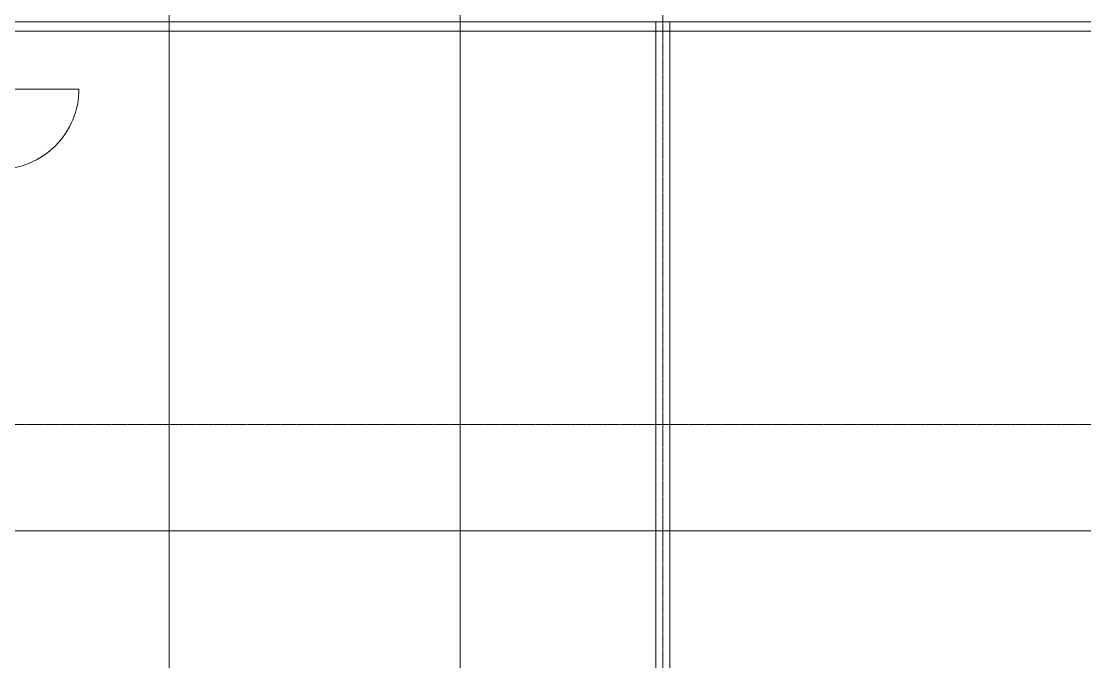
# Model space of a CAD drawing. Header units: inches. Extents: x 21035 to 27089, y -23277 to -20247.
# Drawn here: x 22810.7 to 23266.8, y -22644.8 to -22370.1 of the extents above; entities that cross this region are included whole.
import ezdxf

# ---------------------------------------------------------------- set-up
doc = ezdxf.new("R2010")
doc.units = ezdxf.units.IN
doc.header["$MEASUREMENT"] = 0
doc.linetypes.add('Grid Line 1_2_', pattern=[0.875, 0.5, -0.125, 0.125, -0.125])
for name, color, linetype, lineweight in [('A-DOOR', 31, 'Continuous', 13), ('G-ANNO-SYMB', 111, 'Continuous', 9), ('I-WALL', 2, 'Continuous', 13), ('S-BEAM', 12, 'Continuous', 13), ('S-GRID', 1, 'Continuous', 9)]:
    doc.layers.add(name, color=color, linetype=linetype, lineweight=lineweight)

# ---------------------------------------------------------------- blocks, each defined once
blk = doc.blocks.new('W-Wide Flange - 1_-3_ deep-1401279-RCP - First Floor')
at = {"layer": 'S-BEAM', "color": 8, "lineweight": 9}
for p, q in [((23082.89, -22777.93), (23082.89, -22370.3)), ((23088.89, -22777.93), (23088.89, -22370.3)), ((23082.89, -22777.99), (23082.89, -22777.93)), ((23082.89, -22777.93), (23088.89, -22777.93)), ((23084.63, -22777.99), (23082.89, -22777.99)), ((23082.89, -22778.5), (23082.89, -22777.99)), ((23082.89, -22778.55), (23082.89, -22778.5)), ((23082.89, -22778.5), (23084.63, -22778.5)), ((23085.52, -22778.46), (23085.52, -22778.02)), ((23086.27, -22778.02), (23086.27, -22778.46)), ((23088.89, -22777.99), (23087.16, -22777.99)), ((23087.16, -22778.5), (23088.89, -22778.5)), ((23088.89, -22777.93), (23088.89, -22777.99)), ((23088.89, -22778.5), (23088.89, -22777.99)), ((23088.89, -22778.5), (23088.89, -22778.55))]:
    blk.add_line(p, q, dxfattribs=at)
for centre, start_param, end_param in [((23084.63, -22778.02), 0, 1.570796), ((23084.63, -22778.46), 4.712389, 6.283185), ((23087.16, -22778.02), 1.570796, 3.141593), ((23087.16, -22778.46), 3.141593, 4.712389)]:
    blk.add_ellipse(centre, major_axis=(0.89, 0), ratio=0.041631, start_param=start_param, end_param=end_param, dxfattribs=at)
blk = doc.blocks.new('Door_Single_Storefront - one-1371409-RCP - First Floor')
at = {"layer": 'A-DOOR', "color": 8, "lineweight": 9}
blk.add_line((-17.21875, 34.4375), (-17.21875, 0), dxfattribs=at)
blk.add_arc((-17.21875, 0), 34.4375, 360, 90, dxfattribs=at)

msp = doc.modelspace()

# ---------------------------------------------------------------- linework, layer by layer
at = {"layer": 'G-ANNO-SYMB'}
for p, q in [((22874.1556, -20363.1008), (22874.1556, -23159.65)), ((22998.9634, -20606.816), (22998.9634, -23159.65)), ((26413.1595, -22374.357), (21954.6516, -22374.357)), ((26409.5272, -22588.6303), (21852.5325, -22588.6303))]:
    msp.add_line(p, q, dxfattribs=at)
at = {"layer": 'I-WALL', "color": 8, "lineweight": 9}
msp.add_line((22804.0152, -22370.3028), (24629.8902, -22370.3028), dxfattribs=at)
at = {"layer": 'S-GRID', "linetype": 'Grid Line 1_2_'}
for p, q in [((23085.8902, -23227.3711), (23085.8902, -20361.6008)), ((23085.8902, -23227.3711), (23085.8902, -20361.6008)), ((26557.3237, -22543.0528), (21678.6385, -22543.0528)), ((26557.3237, -22543.0528), (21678.6385, -22543.0528))]:
    msp.add_line(p, q, dxfattribs=at)

# ---------------------------------------------------------------- block references
at = {"layer": 'A-DOOR', "color": 8, "lineweight": 9, "rotation": 270.0000000000069}
msp.add_blockref('Door_Single_Storefront - one-1371409-RCP - First Floor', (22801.0152, -22416.3966), dxfattribs=at)
at = {"layer": 'S-BEAM', "color": 8, "lineweight": 9}
msp.add_blockref('W-Wide Flange - 1_-3_ deep-1401279-RCP - First Floor', (0, 0), dxfattribs=at)

doc.saveas('drawing.dxf')
